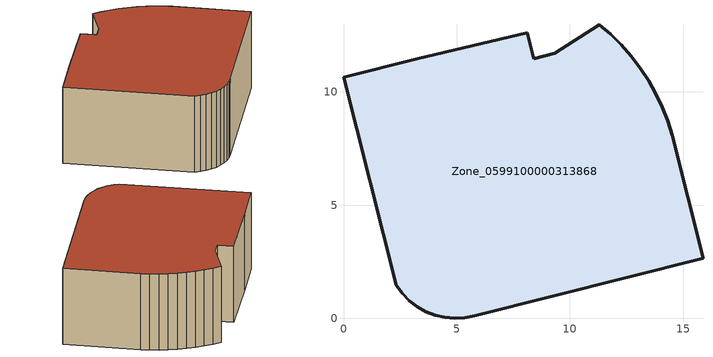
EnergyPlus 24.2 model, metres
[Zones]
Zone_0599100000313868
 floor ground (C_G): 8.41,11.46 9.34,11.7 11.3,12.97 11.8,12.54 12.27,12.07 12.71,11.58 13.11,11.05 13.48,10.5 13.8,9.93 14.09,9.33 14.33,8.72 14.53,8.09 15.88,2.65 5.79,0.12 5.36,0.03 4.92,0 4.48,0.04 4.05,0.14 3.64,0.3 3.25,0.51 2.9,0.78 2.6,1.1 2.34,1.46 0,10.64 3.26,11.46 8.12,12.61 z0
 wall outside (C_F): 2.6,1.1 2.9,0.78 3.25,0.51 3.64,0.3 4.05,0.14 4.48,0.04 4.92,0 5.36,0.03 5.79,0.12 15.88,2.65 14.53,8.09 14.33,8.72 14.09,9.33 13.8,9.93 13.48,10.5 13.11,11.05 12.71,11.58 12.27,12.07 11.8,12.54 11.3,12.97 9.34,11.7 8.41,11.46 8.12,12.61 3.26,11.46 0,10.64 2.34,1.46 2.6,1.1 z0:6.09
 roof outside (C_R): 0,10.64 2.34,1.46 2.6,1.1 2.9,0.78 3.25,0.51 3.64,0.3 4.05,0.14 4.48,0.04 4.92,0 5.36,0.03 5.79,0.12 15.88,2.65 14.53,8.09 14.33,8.72 14.09,9.33 13.8,9.93 13.48,10.5 13.11,11.05 12.71,11.58 12.27,12.07 11.8,12.54 11.3,12.97 9.34,11.7 8.41,11.46 8.12,12.61 3.26,11.46 z6.09
[BUILDING]
Pand.0599100000313868: North Axis=0; Terrain=City; Loads Convergence Tolerance Value=0.04; Temperature Convergence Tolerance Value=0.4; Solar Distribution=FullExterior; Maximum Number of Warmup Days=25; Minimum Number of Warmup Days=1
[Site:Location]
Rotterdam.The.Hague.AP_ZH_NLD Design_Conditions: Latitude=51.96; Longitude=4.45; Time Zone=1; Elevation=-4.5
[SITE:GROUNDTEMPERATURE:BUILDINGSURFACE]
18, 18, 18, 18, 18, 18, 18, 18, 18, 18, 18, 18
[MATERIAL] Thermal Absorptance=0.9; Solar Absorptance=0.7; Visible Absorptance=0.7
Name | Roughness | Thickness | Conductivity | Density | Specific Heat
G.D.1992-2005 | MediumSmooth | 0.15 | 0.06 | 540 | 1210
F.D.1992-2005 | Rough | 0.3 | 0.12 | 1920 | 840
R.D.1992-2005 | MediumRough | 0.2 | 0.08 | 1500 | 1000
[CONSTRUCTION]
C_G: G.D.1992-2005
C_F: F.D.1992-2005
C_R: R.D.1992-2005
[ZONE]
Zone_0599100000313868: Type=1; Multiplier=1; Ceiling Height=Autocalculate; Volume=Autocalculate; Floor Area=autocalculate; Part of Total Floor Area=Yes
[ZONEINFILTRATION:DESIGNFLOWRATE]
Infil_Zone_0599100000313868: Zone or ZoneList or Space or SpaceList=Zone_0599100000313868; Schedule=AlwaysOn; Design Flow Rate Calculation Method=Flow/Area; Flow Rate per Floor Area=0.0021; Constant Term Coefficient=1; Temperature Term Coefficient=0; Velocity Term Coefficient=0; Velocity Squared Term Coefficient=0
[HVACTEMPLATE:ZONE:IDEALLOADSAIRSYSTEM]
Zone_0599100000313868: Maximum Heating Supply Air Temperature=50; Minimum Cooling Supply Air Temperature=13; Maximum Heating Supply Air Humidity Ratio=0.0156; Minimum Cooling Supply Air Humidity Ratio=0.0077; Heating Limit=NoLimit; Cooling Limit=NoLimit; Dehumidification Control Type=ConstantSensibleHeatRatio; Cooling Sensible Heat Ratio=0.7; Dehumidification Setpoint=60; Humidification Control Type=None; Humidification Setpoint=30; Outdoor Air Method=None; Outdoor Air Flow Rate per Person=0.00944; Outdoor Air Flow Rate per Zone Floor Area=0; Outdoor Air Flow Rate per Zone=0; Demand Controlled Ventilation Type=None; Outdoor Air Economizer Type=NoEconomizer; Heat Recovery Type=None; Sensible Heat Recovery Effectiveness=0.7; Latent Heat Recovery Effectiveness=0.65
[ZONECONTROL:THERMOSTAT]
ThermostatControl_Zone_0599100000313868: Zone or ZoneList=Zone_0599100000313868; Control Type Schedule=DualSetpointControlType; Control 1=Thermostat_Zone_0599100000313868; Temperature Difference Between Cutout And Setpoint=0
[THERMOSTATSETPOINT:DUALSETPOINT]
Thermostat_Zone_0599100000313868: Heating Setpoint Temperature Schedule=HeatingSetpoint_Zone_0599100000313868; Cooling Setpoint Temperature Schedule=CoolingSetpoint_Zone_0599100000313868
[SCHEDULE:COMPACT]
HeatingSetpoint_Zone_0599100000313868: Through: 12/31, For: AllDays, Until: 24:00, 21
CoolingSetpoint_Zone_0599100000313868: Through: 12/31, For: AllDays, Until: 24:00, 24
DualSetpointControlType: Through: 12/31, For: AllDays, Until: 24:00, 4
AlwaysOn: Through: 12/31, For: AllDays, Until: 24:00, 1
